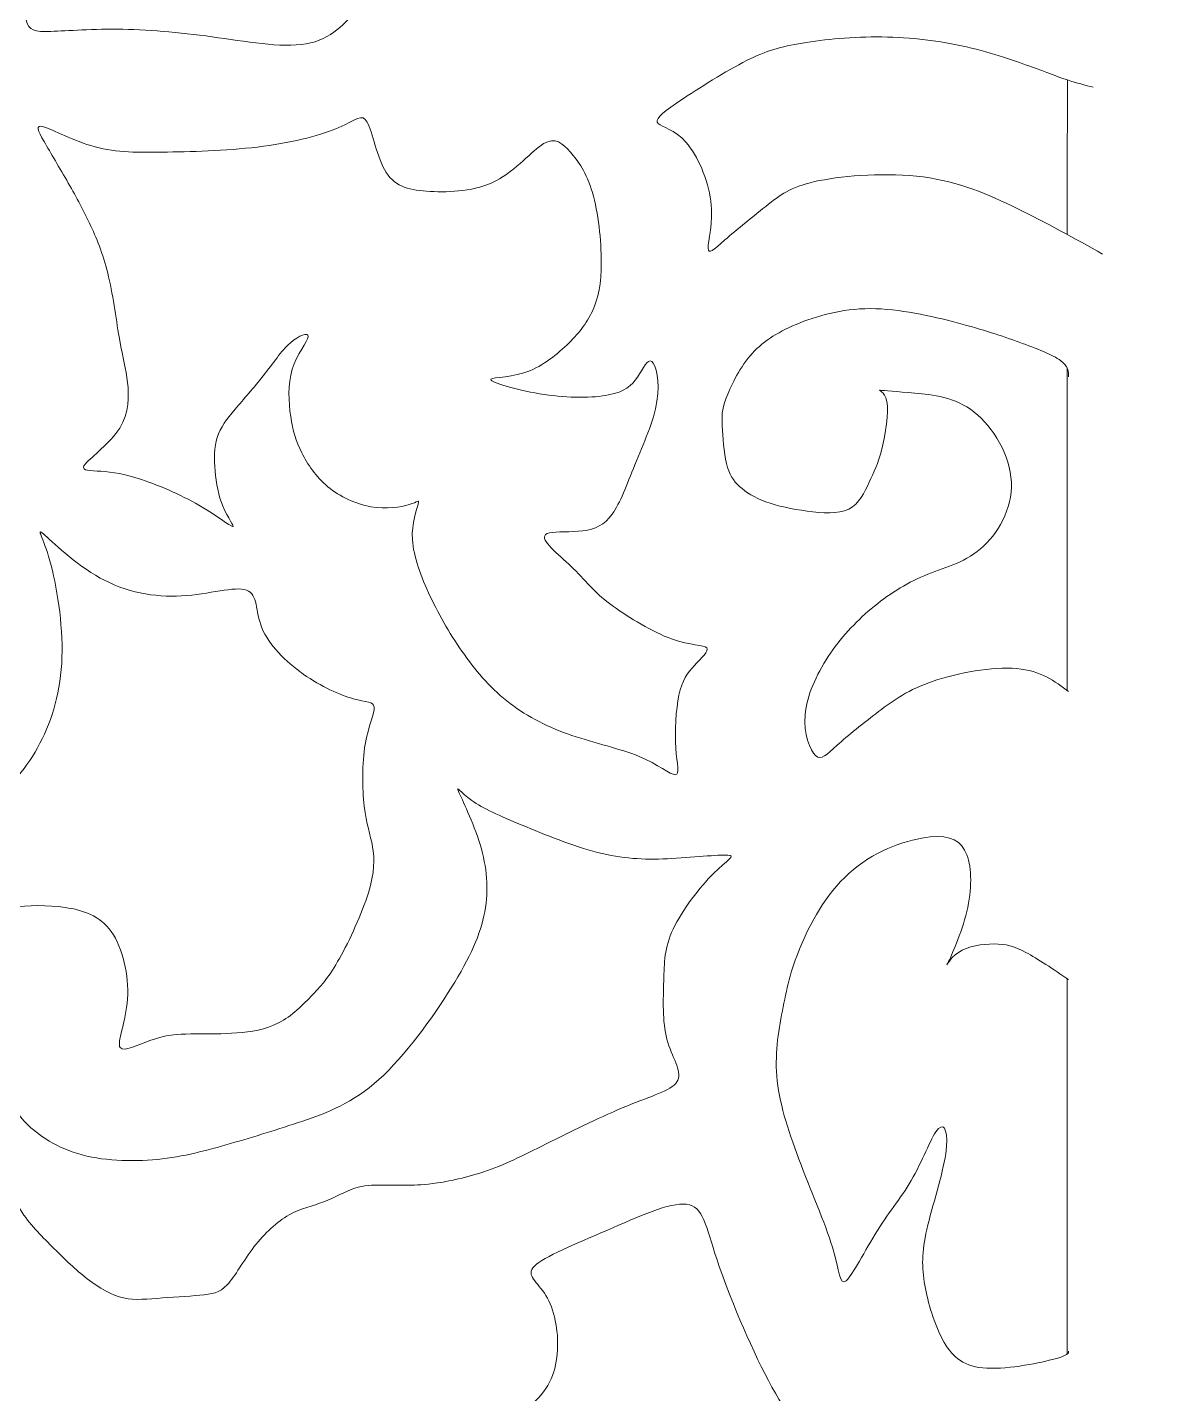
# Model space of a CAD drawing. Header units: millimetres. Extents: x -226 to 16, y -58 to 146.
# Drawn here: x -166.86 to -147.82, y 60.61 to 83.26 of the extents above; entities that cross this region are included whole.
import ezdxf

# ---------------------------------------------------------------- set-up
doc = ezdxf.new("R2010")
doc.units = ezdxf.units.MM
doc.header["$MEASUREMENT"] = 0
doc.layers.add('Capa 1', color=7, linetype='Continuous')

msp = doc.modelspace()

# ---------------------------------------------------------------- linework, layer by layer
at = {"layer": 'Capa 1', "color": 1, "lineweight": 20}
for points, knots in [([(-225.6692, 129.1394), (-225.6692, 129.1394), (-225.6692, 136.1807), (-225.6692, 136.1807), (-225.6692, 136.1807), (-225.6692, 136.1807), (-225.6692, 142.1497), (-225.6692, 142.1497), (-225.6692, 142.1497), (-225.6692, 142.1497), (-225.6692, 145.9659), (-225.6692, 145.9659), (-225.6692, 145.9659), (-225.6692, 145.9659), (-107.8198, 145.9659), (-107.8198, 145.9659), (-107.8198, 145.9659), (-107.8198, 145.9659), (-107.8198, 142.1497), (-107.8198, 142.1497), (-107.8198, 142.1497), (-107.8198, 142.1497), (-107.7221, 134.8823), (-107.7221, 134.8823), (-107.7221, 134.8823), (-107.7221, 134.8823), (16.1929, 134.8634), (16.1929, 134.8634), (16.1929, 134.8634), (16.1929, 134.8634), (16.1929, -47.4026), (16.1929, -47.4026), (16.1929, -47.4026), (16.1929, -47.4026), (-107.9229, -47.0851), (-107.9229, -47.0851), (-107.9229, -47.0851), (-107.9229, -47.0851), (-107.8198, -54.2656), (-107.8198, -54.2656), (-107.8198, -54.2656), (-107.8198, -54.2656), (-107.8198, -57.9157), (-107.8198, -57.9157), (-107.8198, -57.9157), (-107.8198, -57.9157), (-225.6692, -57.9157), (-225.6692, -57.9157), (-225.6692, -57.9157), (-225.6692, -57.9157), (-225.6692, -54.2656), (-225.6692, -54.2656), (-225.6692, -54.2656), (-225.6692, -54.2656), (-225.6937, -49.5902), (-225.6937, -49.5902), (-225.6937, -49.5902), (-225.6937, -49.5902), (-225.6937, -41.2306), (-225.6937, -41.2306)], [0, 0, 0, 0, 0.0625, 0.0625, 0.0625, 0.0625, 0.125, 0.125, 0.125, 0.125, 0.1875, 0.1875, 0.1875, 0.1875, 0.25, 0.25, 0.25, 0.25, 0.3125, 0.3125, 0.3125, 0.3125, 0.375, 0.375, 0.375, 0.375, 0.4375, 0.4375, 0.4375, 0.4375, 0.5, 0.5, 0.5, 0.5, 0.5625, 0.5625, 0.5625, 0.5625, 0.625, 0.625, 0.625, 0.625, 0.6875, 0.6875, 0.6875, 0.6875, 0.75, 0.75, 0.75, 0.75, 0.8125, 0.8125, 0.8125, 0.8125, 0.875, 0.875, 0.875, 0.875, 1, 1, 1, 1]), ([(-162.1615, 83.0042), (-161.7614, 83.0999), (-161.5353, 83.3956), (-161.3613, 83.5956), (-161.3613, 83.5956), (-161.1874, 83.7956), (-161.0657, 83.9), (-161.2136, 84.0913), (-161.2136, 84.0913), (-161.3613, 84.2826), (-161.7788, 84.5609), (-162.2136, 84.874), (-162.2136, 84.874), (-162.6484, 85.1871), (-163.1006, 85.5349), (-163.7268, 85.9871), (-163.7268, 85.9871), (-164.3529, 86.4394), (-165.153, 86.996), (-165.814, 87.4395), (-165.814, 87.4395), (-166.4749, 87.883), (-166.9967, 88.2135), (-167.7707, 88.5352), (-167.7707, 88.5352), (-168.5446, 88.857), (-169.5709, 89.1701), (-170.3362, 89.3353), (-170.3362, 89.3353), (-171.1014, 89.5005), (-171.6058, 89.518), (-171.9364, 89.5266), (-171.9364, 89.5266), (-172.2668, 89.5353), (-172.4233, 89.5353), (-172.2494, 89.4484), (-172.2494, 89.4484), (-172.0755, 89.3614), (-171.571, 89.1875), (-171.0927, 88.9266), (-171.0927, 88.9266), (-170.6144, 88.6657), (-170.1622, 88.3179), (-169.7883, 87.9526), (-169.7883, 87.9526), (-169.4143, 87.5874), (-169.1187, 87.2047), (-168.7621, 86.8046), (-168.7621, 86.8046), (-168.4055, 86.4046), (-167.9881, 85.9871), (-167.6576, 85.561), (-167.6576, 85.561), (-167.3272, 85.1349), (-167.0836, 84.7001), (-166.9793, 84.3087), (-166.9793, 84.3087), (-166.875, 83.9174), (-166.9097, 83.5696), (-166.875, 83.3869), (-166.875, 83.3869), (-166.8402, 83.2043), (-166.7357, 83.1869), (-166.4662, 83.1956), (-166.4662, 83.1956), (-166.1966, 83.2043), (-165.7618, 83.239), (-165.2748, 83.2303), (-165.2748, 83.2303), (-164.7878, 83.2217), (-164.2486, 83.1695), (-163.692, 83.0913), (-163.692, 83.0913), (-163.1354, 83.013), (-162.5614, 82.9086), (-162.1615, 83.0042)], [0, 0, 0, 0, 0.05, 0.05, 0.05, 0.05, 0.1, 0.1, 0.1, 0.1, 0.15, 0.15, 0.15, 0.15, 0.2, 0.2, 0.2, 0.2, 0.25, 0.25, 0.25, 0.25, 0.3, 0.3, 0.3, 0.3, 0.35, 0.35, 0.35, 0.35, 0.4, 0.4, 0.4, 0.4, 0.45, 0.45, 0.45, 0.45, 0.5, 0.5, 0.5, 0.5, 0.55, 0.55, 0.55, 0.55, 0.6, 0.6, 0.6, 0.6, 0.65, 0.65, 0.65, 0.65, 0.7, 0.7, 0.7, 0.7, 0.75, 0.75, 0.75, 0.75, 0.8, 0.8, 0.8, 0.8, 0.85, 0.85, 0.85, 0.85, 0.9, 0.9, 0.9, 0.9, 1, 1, 1, 1]), ([(-149.0339, 79.5039), (-149.5035, 79.7648), (-149.9732, 80.0257), (-150.4515, 80.2605), (-150.4515, 80.2605), (-150.9298, 80.4954), (-151.4168, 80.704), (-152.0081, 80.7823), (-152.0081, 80.7823), (-152.5995, 80.8606), (-153.2952, 80.8084), (-153.7301, 80.7214), (-153.7301, 80.7214), (-154.1648, 80.6344), (-154.3388, 80.5127), (-154.5736, 80.3301), (-154.5736, 80.3301), (-154.8084, 80.1475), (-155.1041, 79.9039), (-155.2954, 79.7387), (-155.2954, 79.7387), (-155.4867, 79.5735), (-155.5737, 79.4866), (-155.5737, 79.5996), (-155.5737, 79.5996), (-155.5737, 79.7127), (-155.4867, 80.0257), (-155.5302, 80.3822), (-155.5302, 80.3822), (-155.5737, 80.7388), (-155.7476, 81.1388), (-155.9389, 81.3562), (-155.9389, 81.3562), (-156.1303, 81.5737), (-156.339, 81.6085), (-156.3999, 81.6694), (-156.3999, 81.6694), (-156.4607, 81.7303), (-156.3738, 81.8172), (-156.0955, 82.0085), (-156.0955, 82.0085), (-155.8172, 82.1998), (-155.3476, 82.4955), (-154.9998, 82.6781), (-154.9998, 82.6781), (-154.6519, 82.8607), (-154.4258, 82.9304), (-154.0779, 82.9912), (-154.0779, 82.9912), (-153.7301, 83.0521), (-153.2604, 83.1043), (-152.7821, 83.1043), (-152.7821, 83.1043), (-152.3038, 83.1043), (-151.8168, 83.0521), (-151.3733, 82.9564), (-151.3733, 82.9564), (-150.9297, 82.8607), (-150.5297, 82.7216), (-150.2412, 82.6173), (-150.2412, 82.6173), (-149.9526, 82.5129), (-149.7754, 82.4433), (-149.6189, 82.3912), (-149.6189, 82.3912), (-149.4623, 82.339), (-149.3264, 82.3042), (-149.1904, 82.2694)], [0, 0, 0, 0, 0.0555556, 0.0555556, 0.0555556, 0.0555556, 0.1111111, 0.1111111, 0.1111111, 0.1111111, 0.1666667, 0.1666667, 0.1666667, 0.1666667, 0.2222222, 0.2222222, 0.2222222, 0.2222222, 0.2777778, 0.2777778, 0.2777778, 0.2777778, 0.3333333, 0.3333333, 0.3333333, 0.3333333, 0.3888889, 0.3888889, 0.3888889, 0.3888889, 0.4444444, 0.4444444, 0.4444444, 0.4444444, 0.5, 0.5, 0.5, 0.5, 0.5555556, 0.5555556, 0.5555556, 0.5555556, 0.6111111, 0.6111111, 0.6111111, 0.6111111, 0.6666667, 0.6666667, 0.6666667, 0.6666667, 0.7222222, 0.7222222, 0.7222222, 0.7222222, 0.7777778, 0.7777778, 0.7777778, 0.7777778, 0.8333333, 0.8333333, 0.8333333, 0.8333333, 0.8888889, 0.8888889, 0.8888889, 0.8888889, 1, 1, 1, 1]), ([(-155.5956, 72.9771), (-155.5521, 72.925), (-155.6912, 72.8033), (-155.8043, 72.6815), (-155.8043, 72.6815), (-155.9173, 72.5597), (-156.0043, 72.438), (-156.0565, 72.1944), (-156.0565, 72.1944), (-156.1086, 71.951), (-156.1261, 71.5857), (-156.1087, 71.3161), (-156.1087, 71.3161), (-156.0913, 71.0465), (-156.039, 70.8726), (-156.1174, 70.8726), (-156.1174, 70.8726), (-156.1956, 70.8726), (-156.4043, 71.0465), (-156.7174, 71.1769), (-156.7174, 71.1769), (-157.0305, 71.3074), (-157.4479, 71.3944), (-157.8306, 71.5248), (-157.8306, 71.5248), (-158.2132, 71.6553), (-158.561, 71.8292), (-158.8567, 72.0553), (-158.8567, 72.0553), (-159.1524, 72.2814), (-159.3959, 72.5598), (-159.6133, 72.8641), (-159.6133, 72.8641), (-159.8307, 73.1685), (-160.0221, 73.499), (-160.1787, 73.8294), (-160.1787, 73.8294), (-160.3352, 74.1599), (-160.4569, 74.4904), (-160.4743, 74.7687), (-160.4743, 74.7687), (-160.4917, 75.0469), (-160.4047, 75.2731), (-160.3786, 75.36), (-160.3786, 75.36), (-160.3526, 75.447), (-160.3873, 75.3948), (-160.5264, 75.3513), (-160.5264, 75.3513), (-160.6656, 75.3079), (-160.9091, 75.2731), (-161.1613, 75.3165), (-161.1613, 75.3165), (-161.4135, 75.36), (-161.6744, 75.4817), (-161.8745, 75.647), (-161.8745, 75.647), (-162.0745, 75.8123), (-162.2136, 76.0209), (-162.3093, 76.2122), (-162.3093, 76.2122), (-162.4049, 76.4036), (-162.4571, 76.5775), (-162.4919, 76.8123), (-162.4919, 76.8123), (-162.5266, 77.0472), (-162.5441, 77.3428), (-162.4658, 77.595), (-162.4658, 77.595), (-162.3875, 77.8472), (-162.2136, 78.056), (-162.2049, 78.1342), (-162.2049, 78.1342), (-162.1962, 78.2125), (-162.3528, 78.1603), (-162.5006, 78.0298), (-162.5006, 78.0298), (-162.6484, 77.8994), (-162.7876, 77.6907), (-162.9441, 77.4907), (-162.9441, 77.4907), (-163.1006, 77.2906), (-163.2746, 77.0993), (-163.4137, 76.9341), (-163.4137, 76.9341), (-163.5529, 76.7689), (-163.6573, 76.6297), (-163.7095, 76.4645), (-163.7095, 76.4645), (-163.7616, 76.2993), (-163.7616, 76.1079), (-163.7443, 75.9079), (-163.7443, 75.9079), (-163.7268, 75.7078), (-163.692, 75.4992), (-163.6138, 75.3165), (-163.6138, 75.3165), (-163.5354, 75.1339), (-163.4137, 74.9773), (-163.4573, 74.9861), (-163.4573, 74.9861), (-163.5007, 74.9948), (-163.7094, 75.1687), (-164.0138, 75.3427), (-164.0138, 75.3427), (-164.3182, 75.5166), (-164.7182, 75.6905), (-165.0226, 75.7861), (-165.0226, 75.7861), (-165.327, 75.8818), (-165.5356, 75.8992), (-165.7009, 75.9079), (-165.7009, 75.9079), (-165.8662, 75.9166), (-165.9879, 75.9166), (-165.8923, 76.0297), (-165.8923, 76.0297), (-165.7966, 76.1427), (-165.4835, 76.3688), (-165.327, 76.621), (-165.327, 76.621), (-165.1704, 76.8732), (-165.1704, 77.1515), (-165.1965, 77.3776), (-165.1965, 77.3776), (-165.2226, 77.6037), (-165.2748, 77.7777), (-165.327, 78.0733), (-165.327, 78.0733), (-165.3791, 78.369), (-165.4313, 78.7865), (-165.5096, 79.1256), (-165.5096, 79.1256), (-165.5878, 79.4648), (-165.6922, 79.7256), (-165.8053, 79.9691), (-165.8053, 79.9691), (-165.9183, 80.2127), (-166.04, 80.4388), (-166.1792, 80.6823), (-166.1792, 80.6823), (-166.3183, 80.9258), (-166.4749, 81.1867), (-166.5792, 81.3692), (-166.5792, 81.3692), (-166.6836, 81.5519), (-166.7358, 81.6563), (-166.588, 81.6128), (-166.588, 81.6128), (-166.4401, 81.5694), (-166.0923, 81.378), (-165.7358, 81.2823), (-165.7358, 81.2823), (-165.3791, 81.1867), (-165.0139, 81.1867), (-164.5356, 81.1953), (-164.5356, 81.1953), (-164.0573, 81.204), (-163.4659, 81.2215), (-162.9441, 81.291), (-162.9441, 81.291), (-162.4223, 81.3606), (-161.9701, 81.4823), (-161.6918, 81.6041), (-161.6918, 81.6041), (-161.4135, 81.7259), (-161.3092, 81.8476), (-161.2222, 81.6911), (-161.2222, 81.6911), (-161.1352, 81.5345), (-161.0657, 81.0997), (-160.9092, 80.8562), (-160.9092, 80.8562), (-160.7526, 80.6127), (-160.5091, 80.5606), (-160.1786, 80.5431), (-160.1786, 80.5431), (-159.8482, 80.5258), (-159.4307, 80.5432), (-159.0916, 80.7171), (-159.0916, 80.7171), (-158.7524, 80.891), (-158.4915, 81.2215), (-158.3002, 81.3345), (-158.3002, 81.3345), (-158.1088, 81.4476), (-157.9871, 81.3432), (-157.8567, 81.1953), (-157.8567, 81.1953), (-157.7262, 81.0475), (-157.587, 80.8562), (-157.4914, 80.5258), (-157.4914, 80.5258), (-157.3957, 80.1953), (-157.3436, 79.7256), (-157.3436, 79.3691), (-157.3436, 79.3691), (-157.3436, 79.0126), (-157.3957, 78.769), (-157.4914, 78.5603), (-157.4914, 78.5603), (-157.587, 78.3516), (-157.7262, 78.1777), (-157.9175, 77.9951), (-157.9175, 77.9951), (-158.1088, 77.8125), (-158.3523, 77.6211), (-158.6306, 77.5341), (-158.6306, 77.5341), (-158.9089, 77.4471), (-159.222, 77.4646), (-159.1698, 77.4123), (-159.1698, 77.4123), (-159.1177, 77.3602), (-158.7002, 77.2385), (-158.2915, 77.1776), (-158.2915, 77.1776), (-157.8828, 77.1167), (-157.4827, 77.1167), (-157.2218, 77.1689), (-157.2218, 77.1689), (-156.9609, 77.221), (-156.8392, 77.3254), (-156.7435, 77.4646), (-156.7435, 77.4646), (-156.6478, 77.6037), (-156.5782, 77.7777), (-156.5087, 77.7255), (-156.5087, 77.7255), (-156.4391, 77.6733), (-156.3696, 77.395), (-156.4217, 77.0645), (-156.4217, 77.0645), (-156.4739, 76.7341), (-156.6478, 76.3514), (-156.787, 76.0122), (-156.787, 76.0122), (-156.9261, 75.6731), (-157.0305, 75.3774), (-157.161, 75.1947), (-157.161, 75.1947), (-157.2914, 75.0121), (-157.4479, 74.9426), (-157.6479, 74.9164), (-157.6479, 74.9164), (-157.8479, 74.8904), (-158.0915, 74.9078), (-158.2046, 74.8817), (-158.2046, 74.8817), (-158.3176, 74.8556), (-158.3002, 74.786), (-158.2306, 74.6991), (-158.2306, 74.6991), (-158.161, 74.6122), (-158.0393, 74.5077), (-157.9263, 74.4034), (-157.9263, 74.4034), (-157.8132, 74.2991), (-157.7088, 74.1947), (-157.6045, 74.0816), (-157.6045, 74.0816), (-157.5001, 73.9685), (-157.3957, 73.8468), (-157.1435, 73.6642), (-157.1435, 73.6642), (-156.8913, 73.4816), (-156.4913, 73.238), (-156.1783, 73.125), (-156.1783, 73.125), (-155.8652, 73.0119), (-155.6391, 73.0294), (-155.5956, 72.9771)], [0, 0, 0, 0, 0.0144928, 0.0144928, 0.0144928, 0.0144928, 0.0289855, 0.0289855, 0.0289855, 0.0289855, 0.0434783, 0.0434783, 0.0434783, 0.0434783, 0.057971, 0.057971, 0.057971, 0.057971, 0.0724638, 0.0724638, 0.0724638, 0.0724638, 0.0869565, 0.0869565, 0.0869565, 0.0869565, 0.1014493, 0.1014493, 0.1014493, 0.1014493, 0.115942, 0.115942, 0.115942, 0.115942, 0.1304348, 0.1304348, 0.1304348, 0.1304348, 0.1449275, 0.1449275, 0.1449275, 0.1449275, 0.1594203, 0.1594203, 0.1594203, 0.1594203, 0.173913, 0.173913, 0.173913, 0.173913, 0.1884058, 0.1884058, 0.1884058, 0.1884058, 0.2028986, 0.2028986, 0.2028986, 0.2028986, 0.2173913, 0.2173913, 0.2173913, 0.2173913, 0.2318841, 0.2318841, 0.2318841, 0.2318841, 0.2463768, 0.2463768, 0.2463768, 0.2463768, 0.2608696, 0.2608696, 0.2608696, 0.2608696, 0.2753623, 0.2753623, 0.2753623, 0.2753623, 0.2898551, 0.2898551, 0.2898551, 0.2898551, 0.3043478, 0.3043478, 0.3043478, 0.3043478, 0.3188406, 0.3188406, 0.3188406, 0.3188406, 0.3333333, 0.3333333, 0.3333333, 0.3333333, 0.3478261, 0.3478261, 0.3478261, 0.3478261, 0.3623188, 0.3623188, 0.3623188, 0.3623188, 0.3768116, 0.3768116, 0.3768116, 0.3768116, 0.3913043, 0.3913043, 0.3913043, 0.3913043, 0.4057971, 0.4057971, 0.4057971, 0.4057971, 0.4202899, 0.4202899, 0.4202899, 0.4202899, 0.4347826, 0.4347826, 0.4347826, 0.4347826, 0.4492754, 0.4492754, 0.4492754, 0.4492754, 0.4637681, 0.4637681, 0.4637681, 0.4637681, 0.4782609, 0.4782609, 0.4782609, 0.4782609, 0.4927536, 0.4927536, 0.4927536, 0.4927536, 0.5072464, 0.5072464, 0.5072464, 0.5072464, 0.5217391, 0.5217391, 0.5217391, 0.5217391, 0.5362319, 0.5362319, 0.5362319, 0.5362319, 0.5507246, 0.5507246, 0.5507246, 0.5507246, 0.5652174, 0.5652174, 0.5652174, 0.5652174, 0.5797101, 0.5797101, 0.5797101, 0.5797101, 0.5942029, 0.5942029, 0.5942029, 0.5942029, 0.6086957, 0.6086957, 0.6086957, 0.6086957, 0.6231884, 0.6231884, 0.6231884, 0.6231884, 0.6376812, 0.6376812, 0.6376812, 0.6376812, 0.6521739, 0.6521739, 0.6521739, 0.6521739, 0.6666667, 0.6666667, 0.6666667, 0.6666667, 0.6811594, 0.6811594, 0.6811594, 0.6811594, 0.6956522, 0.6956522, 0.6956522, 0.6956522, 0.7101449, 0.7101449, 0.7101449, 0.7101449, 0.7246377, 0.7246377, 0.7246377, 0.7246377, 0.7391304, 0.7391304, 0.7391304, 0.7391304, 0.7536232, 0.7536232, 0.7536232, 0.7536232, 0.7681159, 0.7681159, 0.7681159, 0.7681159, 0.7826087, 0.7826087, 0.7826087, 0.7826087, 0.7971014, 0.7971014, 0.7971014, 0.7971014, 0.8115942, 0.8115942, 0.8115942, 0.8115942, 0.826087, 0.826087, 0.826087, 0.826087, 0.8405797, 0.8405797, 0.8405797, 0.8405797, 0.8550725, 0.8550725, 0.8550725, 0.8550725, 0.8695652, 0.8695652, 0.8695652, 0.8695652, 0.884058, 0.884058, 0.884058, 0.884058, 0.8985507, 0.8985507, 0.8985507, 0.8985507, 0.9130435, 0.9130435, 0.9130435, 0.9130435, 0.9275362, 0.9275362, 0.9275362, 0.9275362, 0.942029, 0.942029, 0.942029, 0.942029, 0.9565217, 0.9565217, 0.9565217, 0.9565217, 0.9710145, 0.9710145, 0.9710145, 0.9710145, 1, 1, 1, 1]), ([(-149.5983, 72.251), (-149.8276, 72.425), (-150.0569, 72.5989), (-150.4586, 72.6337), (-150.4586, 72.6337), (-150.8602, 72.6685), (-151.4341, 72.5641), (-151.8429, 72.425), (-151.8429, 72.425), (-152.2516, 72.2858), (-152.4952, 72.1119), (-152.7474, 71.9206), (-152.7474, 71.9206), (-152.9995, 71.7293), (-153.2604, 71.5205), (-153.4343, 71.364), (-153.4343, 71.364), (-153.6083, 71.2075), (-153.6953, 71.1031), (-153.7909, 71.1901), (-153.7909, 71.1901), (-153.8866, 71.277), (-153.991, 71.5553), (-153.9649, 71.8684), (-153.9649, 71.8684), (-153.9387, 72.1815), (-153.7822, 72.5293), (-153.5822, 72.8337), (-153.5822, 72.8337), (-153.3822, 73.1381), (-153.1386, 73.3989), (-152.8691, 73.6251), (-152.8691, 73.6251), (-152.5995, 73.8512), (-152.3038, 74.0426), (-151.9908, 74.173), (-151.9908, 74.173), (-151.6777, 74.3034), (-151.3471, 74.373), (-151.0602, 74.6165), (-151.0602, 74.6165), (-150.7732, 74.86), (-150.5297, 75.2774), (-150.5471, 75.7209), (-150.5471, 75.7209), (-150.5645, 76.1644), (-150.8428, 76.6341), (-151.1646, 76.8863), (-151.1646, 76.8863), (-151.4864, 77.1385), (-151.8516, 77.1733), (-152.1473, 77.1993), (-152.1473, 77.1993), (-152.443, 77.2254), (-152.669, 77.2429), (-152.7198, 77.2466), (-152.7198, 77.2466), (-152.7705, 77.2505), (-152.6458, 77.2407), (-152.611, 77.058), (-152.611, 77.058), (-152.5762, 76.8754), (-152.6313, 76.52), (-152.6937, 76.2727), (-152.6937, 76.2727), (-152.756, 76.0253), (-152.8256, 75.8862), (-152.9039, 75.721), (-152.9039, 75.721), (-152.9821, 75.5557), (-153.0691, 75.3644), (-153.243, 75.2774), (-153.243, 75.2774), (-153.417, 75.1904), (-153.6778, 75.2079), (-153.93, 75.2426), (-153.93, 75.2426), (-154.1822, 75.2774), (-154.4258, 75.3296), (-154.6171, 75.3992), (-154.6171, 75.3992), (-154.8084, 75.4688), (-154.9475, 75.5557), (-155.0519, 75.6513), (-155.0519, 75.6513), (-155.1563, 75.747), (-155.2258, 75.8514), (-155.2693, 76.034), (-155.2693, 76.034), (-155.3128, 76.2166), (-155.3302, 76.4775), (-155.3389, 76.6514), (-155.3389, 76.6514), (-155.3476, 76.8254), (-155.3476, 76.9123), (-155.278, 77.1037), (-155.278, 77.1037), (-155.2084, 77.295), (-155.0693, 77.5907), (-154.878, 77.8168), (-154.878, 77.8168), (-154.6867, 78.0429), (-154.4431, 78.1994), (-154.1127, 78.3386), (-154.1127, 78.3386), (-153.7822, 78.4778), (-153.3648, 78.5995), (-152.8865, 78.5995), (-152.8865, 78.5995), (-152.4082, 78.5995), (-151.869, 78.4778), (-151.4428, 78.3647), (-151.4428, 78.3647), (-151.0167, 78.2517), (-150.7037, 78.1472), (-150.4151, 78.0429), (-150.4151, 78.0429), (-150.1265, 77.9386), (-149.8624, 77.8342), (-149.7304, 77.7385), (-149.7304, 77.7385), (-149.5983, 77.6429), (-149.5983, 77.5559), (-149.5983, 77.4689)], [0, 0, 0, 0, 0.03125, 0.03125, 0.03125, 0.03125, 0.0625, 0.0625, 0.0625, 0.0625, 0.09375, 0.09375, 0.09375, 0.09375, 0.125, 0.125, 0.125, 0.125, 0.15625, 0.15625, 0.15625, 0.15625, 0.1875, 0.1875, 0.1875, 0.1875, 0.21875, 0.21875, 0.21875, 0.21875, 0.25, 0.25, 0.25, 0.25, 0.28125, 0.28125, 0.28125, 0.28125, 0.3125, 0.3125, 0.3125, 0.3125, 0.34375, 0.34375, 0.34375, 0.34375, 0.375, 0.375, 0.375, 0.375, 0.40625, 0.40625, 0.40625, 0.40625, 0.4375, 0.4375, 0.4375, 0.4375, 0.46875, 0.46875, 0.46875, 0.46875, 0.5, 0.5, 0.5, 0.5, 0.53125, 0.53125, 0.53125, 0.53125, 0.5625, 0.5625, 0.5625, 0.5625, 0.59375, 0.59375, 0.59375, 0.59375, 0.625, 0.625, 0.625, 0.625, 0.65625, 0.65625, 0.65625, 0.65625, 0.6875, 0.6875, 0.6875, 0.6875, 0.71875, 0.71875, 0.71875, 0.71875, 0.75, 0.75, 0.75, 0.75, 0.78125, 0.78125, 0.78125, 0.78125, 0.8125, 0.8125, 0.8125, 0.8125, 0.84375, 0.84375, 0.84375, 0.84375, 0.875, 0.875, 0.875, 0.875, 0.90625, 0.90625, 0.90625, 0.90625, 0.9375, 0.9375, 0.9375, 0.9375, 1, 1, 1, 1]), ([(-165.3183, 66.3505), (-165.3791, 66.4374), (-165.2226, 66.7679), (-165.1965, 67.1592), (-165.1965, 67.1592), (-165.1704, 67.5506), (-165.2748, 68.0028), (-165.4661, 68.2723), (-165.4661, 68.2723), (-165.6574, 68.542), (-165.9357, 68.629), (-166.2314, 68.6724), (-166.2314, 68.6724), (-166.5271, 68.7159), (-166.8402, 68.7159), (-167.1184, 68.6724), (-167.1184, 68.6724), (-167.3967, 68.629), (-167.6403, 68.542), (-167.7446, 68.6637), (-167.7446, 68.6637), (-167.8489, 68.7855), (-167.8141, 69.116), (-167.8838, 69.4029), (-167.8838, 69.4029), (-167.9533, 69.6899), (-168.1272, 69.9335), (-168.2577, 70.0726), (-168.2577, 70.0726), (-168.3881, 70.2118), (-168.4751, 70.2465), (-168.3273, 70.2726), (-168.3273, 70.2726), (-168.1794, 70.2986), (-167.7968, 70.3161), (-167.4663, 70.49), (-167.4663, 70.49), (-167.1358, 70.6639), (-166.8575, 70.9944), (-166.6488, 71.3944), (-166.6488, 71.3944), (-166.4401, 71.7945), (-166.301, 72.2641), (-166.2836, 72.8206), (-166.2836, 72.8206), (-166.2662, 73.3772), (-166.3706, 74.0208), (-166.4836, 74.4208), (-166.4836, 74.4208), (-166.5967, 74.8208), (-166.7184, 74.9774), (-166.588, 74.8644), (-166.588, 74.8644), (-166.4575, 74.7513), (-166.0748, 74.3686), (-165.6488, 74.1338), (-165.6488, 74.1338), (-165.2226, 73.899), (-164.753, 73.812), (-164.3007, 73.8381), (-164.3007, 73.8381), (-163.8485, 73.8642), (-163.4137, 74.0034), (-163.2224, 73.9337), (-163.2224, 73.9337), (-163.031, 73.8642), (-163.0833, 73.5859), (-162.9702, 73.3076), (-162.9702, 73.3076), (-162.8572, 73.0294), (-162.5789, 72.7511), (-162.2832, 72.5423), (-162.2832, 72.5423), (-161.9875, 72.3337), (-161.6744, 72.1945), (-161.457, 72.1336), (-161.457, 72.1336), (-161.2396, 72.0727), (-161.1179, 72.0902), (-161.1091, 71.9945), (-161.1091, 71.9945), (-161.1004, 71.8988), (-161.2048, 71.6901), (-161.257, 71.377), (-161.257, 71.377), (-161.3092, 71.064), (-161.3092, 70.6465), (-161.2744, 70.3508), (-161.2744, 70.3508), (-161.2396, 70.0552), (-161.17, 69.8812), (-161.1352, 69.6812), (-161.1352, 69.6812), (-161.1004, 69.4812), (-161.1004, 69.2551), (-161.2048, 68.9159), (-161.2048, 68.9159), (-161.3092, 68.5767), (-161.5178, 68.1246), (-161.6832, 67.8288), (-161.6832, 67.8288), (-161.8484, 67.5332), (-161.9701, 67.3941), (-162.1267, 67.2288), (-162.1267, 67.2288), (-162.2832, 67.0636), (-162.4745, 66.8722), (-162.6919, 66.7592), (-162.6919, 66.7592), (-162.9093, 66.6461), (-163.1529, 66.6114), (-163.3877, 66.5939), (-163.3877, 66.5939), (-163.6225, 66.5766), (-163.8485, 66.5766), (-164.066, 66.5766), (-164.066, 66.5766), (-164.2834, 66.5766), (-164.4921, 66.5766), (-164.7356, 66.4983), (-164.7356, 66.4983), (-164.9791, 66.4201), (-165.2574, 66.2635), (-165.3183, 66.3505)], [0, 0, 0, 0, 0.03125, 0.03125, 0.03125, 0.03125, 0.0625, 0.0625, 0.0625, 0.0625, 0.09375, 0.09375, 0.09375, 0.09375, 0.125, 0.125, 0.125, 0.125, 0.15625, 0.15625, 0.15625, 0.15625, 0.1875, 0.1875, 0.1875, 0.1875, 0.21875, 0.21875, 0.21875, 0.21875, 0.25, 0.25, 0.25, 0.25, 0.28125, 0.28125, 0.28125, 0.28125, 0.3125, 0.3125, 0.3125, 0.3125, 0.34375, 0.34375, 0.34375, 0.34375, 0.375, 0.375, 0.375, 0.375, 0.40625, 0.40625, 0.40625, 0.40625, 0.4375, 0.4375, 0.4375, 0.4375, 0.46875, 0.46875, 0.46875, 0.46875, 0.5, 0.5, 0.5, 0.5, 0.53125, 0.53125, 0.53125, 0.53125, 0.5625, 0.5625, 0.5625, 0.5625, 0.59375, 0.59375, 0.59375, 0.59375, 0.625, 0.625, 0.625, 0.625, 0.65625, 0.65625, 0.65625, 0.65625, 0.6875, 0.6875, 0.6875, 0.6875, 0.71875, 0.71875, 0.71875, 0.71875, 0.75, 0.75, 0.75, 0.75, 0.78125, 0.78125, 0.78125, 0.78125, 0.8125, 0.8125, 0.8125, 0.8125, 0.84375, 0.84375, 0.84375, 0.84375, 0.875, 0.875, 0.875, 0.875, 0.90625, 0.90625, 0.90625, 0.90625, 0.9375, 0.9375, 0.9375, 0.9375, 1, 1, 1, 1]), ([(-159.1698, 64.3329), (-158.8394, 64.4547), (-158.5088, 64.6285), (-158.1089, 64.8286), (-158.1089, 64.8286), (-157.7088, 65.0286), (-157.2391, 65.2547), (-156.8478, 65.4113), (-156.8478, 65.4113), (-156.4565, 65.5678), (-156.1435, 65.6548), (-156.0739, 65.8113), (-156.0739, 65.8113), (-156.0043, 65.9678), (-156.1782, 66.1939), (-156.2565, 66.4896), (-156.2565, 66.4896), (-156.3348, 66.7852), (-156.3173, 67.1505), (-156.3087, 67.4549), (-156.3087, 67.4549), (-156.3, 67.7592), (-156.3, 68.0028), (-156.1522, 68.3158), (-156.1522, 68.3158), (-156.0043, 68.6289), (-155.7086, 69.0116), (-155.4825, 69.2377), (-155.4825, 69.2377), (-155.2564, 69.4638), (-155.0999, 69.5333), (-155.2477, 69.5421), (-155.2477, 69.5421), (-155.3955, 69.5508), (-155.8477, 69.4986), (-156.2478, 69.4812), (-156.2478, 69.4812), (-156.6478, 69.4638), (-156.9957, 69.4812), (-157.4044, 69.5856), (-157.4044, 69.5856), (-157.8131, 69.6899), (-158.2828, 69.8812), (-158.6568, 70.0377), (-158.6568, 70.0377), (-159.0307, 70.1943), (-159.309, 70.316), (-159.4916, 70.4464), (-159.4916, 70.4464), (-159.6742, 70.5769), (-159.7612, 70.7161), (-159.709, 70.5943), (-159.709, 70.5943), (-159.6569, 70.4726), (-159.4655, 70.0899), (-159.3524, 69.7159), (-159.3524, 69.7159), (-159.2394, 69.342), (-159.2046, 68.9768), (-159.2742, 68.6028), (-159.2742, 68.6028), (-159.3438, 68.2289), (-159.5176, 67.8462), (-159.8307, 67.3418), (-159.8307, 67.3418), (-160.1438, 66.8374), (-160.596, 66.2113), (-161.0309, 65.82), (-161.0309, 65.82), (-161.4657, 65.4286), (-161.8832, 65.2721), (-162.292, 65.1329), (-162.292, 65.1329), (-162.7007, 64.9938), (-163.1006, 64.8721), (-163.492, 64.759), (-163.492, 64.759), (-163.8833, 64.646), (-164.266, 64.5416), (-164.7009, 64.4981), (-164.7009, 64.4981), (-165.1357, 64.4546), (-165.6226, 64.472), (-166.0227, 64.5938), (-166.0227, 64.5938), (-166.4227, 64.7155), (-166.7357, 64.9416), (-166.9097, 65.1329), (-166.9097, 65.1329), (-167.0836, 65.3242), (-167.1184, 65.4808), (-167.162, 65.533), (-167.162, 65.533), (-167.2054, 65.5851), (-167.2576, 65.533), (-167.2837, 65.3504), (-167.2837, 65.3504), (-167.3097, 65.1677), (-167.3097, 64.8546), (-167.2663, 64.5503), (-167.2663, 64.5503), (-167.2228, 64.2459), (-167.1358, 63.9502), (-166.9967, 63.7067), (-166.9967, 63.7067), (-166.8575, 63.4632), (-166.6662, 63.2718), (-166.4836, 63.0893), (-166.4836, 63.0893), (-166.301, 62.9066), (-166.127, 62.7327), (-165.9357, 62.5762), (-165.9357, 62.5762), (-165.7444, 62.4196), (-165.5356, 62.2805), (-165.3357, 62.2196), (-165.3357, 62.2196), (-165.1357, 62.1587), (-164.9443, 62.1762), (-164.7095, 62.1935), (-164.7095, 62.1935), (-164.4747, 62.2109), (-164.1964, 62.2283), (-163.9964, 62.2457), (-163.9964, 62.2457), (-163.7963, 62.2631), (-163.6746, 62.2805), (-163.5442, 62.4196), (-163.5442, 62.4196), (-163.4137, 62.5588), (-163.2746, 62.8196), (-163.1006, 63.0457), (-163.1006, 63.0457), (-162.9267, 63.2718), (-162.718, 63.4632), (-162.518, 63.5763), (-162.518, 63.5763), (-162.318, 63.6893), (-162.1267, 63.7241), (-161.9441, 63.7937), (-161.9441, 63.7937), (-161.7614, 63.8632), (-161.5875, 63.9676), (-161.431, 64.0198), (-161.431, 64.0198), (-161.2744, 64.072), (-161.1352, 64.072), (-160.9874, 64.072), (-160.9874, 64.072), (-160.8396, 64.072), (-160.683, 64.072), (-160.5439, 64.072), (-160.5439, 64.072), (-160.4047, 64.072), (-160.283, 64.072), (-160.0569, 64.1068), (-160.0569, 64.1068), (-159.8308, 64.1416), (-159.5003, 64.2111), (-159.1698, 64.3329)], [0, 0, 0, 0, 0.0243902, 0.0243902, 0.0243902, 0.0243902, 0.0487805, 0.0487805, 0.0487805, 0.0487805, 0.0731707, 0.0731707, 0.0731707, 0.0731707, 0.097561, 0.097561, 0.097561, 0.097561, 0.1219512, 0.1219512, 0.1219512, 0.1219512, 0.1463415, 0.1463415, 0.1463415, 0.1463415, 0.1707317, 0.1707317, 0.1707317, 0.1707317, 0.195122, 0.195122, 0.195122, 0.195122, 0.2195122, 0.2195122, 0.2195122, 0.2195122, 0.2439024, 0.2439024, 0.2439024, 0.2439024, 0.2682927, 0.2682927, 0.2682927, 0.2682927, 0.2926829, 0.2926829, 0.2926829, 0.2926829, 0.3170732, 0.3170732, 0.3170732, 0.3170732, 0.3414634, 0.3414634, 0.3414634, 0.3414634, 0.3658537, 0.3658537, 0.3658537, 0.3658537, 0.3902439, 0.3902439, 0.3902439, 0.3902439, 0.4146341, 0.4146341, 0.4146341, 0.4146341, 0.4390244, 0.4390244, 0.4390244, 0.4390244, 0.4634146, 0.4634146, 0.4634146, 0.4634146, 0.4878049, 0.4878049, 0.4878049, 0.4878049, 0.5121951, 0.5121951, 0.5121951, 0.5121951, 0.5365854, 0.5365854, 0.5365854, 0.5365854, 0.5609756, 0.5609756, 0.5609756, 0.5609756, 0.5853659, 0.5853659, 0.5853659, 0.5853659, 0.6097561, 0.6097561, 0.6097561, 0.6097561, 0.6341463, 0.6341463, 0.6341463, 0.6341463, 0.6585366, 0.6585366, 0.6585366, 0.6585366, 0.6829268, 0.6829268, 0.6829268, 0.6829268, 0.7073171, 0.7073171, 0.7073171, 0.7073171, 0.7317073, 0.7317073, 0.7317073, 0.7317073, 0.7560976, 0.7560976, 0.7560976, 0.7560976, 0.7804878, 0.7804878, 0.7804878, 0.7804878, 0.804878, 0.804878, 0.804878, 0.804878, 0.8292683, 0.8292683, 0.8292683, 0.8292683, 0.8536585, 0.8536585, 0.8536585, 0.8536585, 0.8780488, 0.8780488, 0.8780488, 0.8780488, 0.902439, 0.902439, 0.902439, 0.902439, 0.9268293, 0.9268293, 0.9268293, 0.9268293, 0.9512195, 0.9512195, 0.9512195, 0.9512195, 1, 1, 1, 1]), ([(-149.5983, 61.3195), (-149.5983, 61.2847), (-149.5983, 61.2499), (-149.8652, 61.1804), (-149.8652, 61.1804), (-150.132, 61.1108), (-150.6657, 61.0064), (-151.0194, 61.0412), (-151.0194, 61.0412), (-151.3732, 61.076), (-151.5472, 61.2499), (-151.6863, 61.5109), (-151.6863, 61.5109), (-151.8255, 61.7717), (-151.9299, 62.1196), (-151.982, 62.4152), (-151.982, 62.4152), (-152.0342, 62.7109), (-152.0342, 62.9544), (-151.9472, 63.3371), (-151.9472, 63.3371), (-151.8603, 63.7198), (-151.6863, 64.2415), (-151.6341, 64.5894), (-151.6341, 64.5894), (-151.582, 64.9373), (-151.6515, 65.1112), (-151.7559, 65.0068), (-151.7559, 65.0068), (-151.8603, 64.9025), (-151.9994, 64.5198), (-152.1733, 64.2068), (-152.1733, 64.2068), (-152.3473, 63.8937), (-152.556, 63.6501), (-152.7647, 63.3197), (-152.7647, 63.3197), (-152.9734, 62.9892), (-153.1821, 62.5718), (-153.2865, 62.4848), (-153.2865, 62.4848), (-153.3908, 62.3979), (-153.3908, 62.6414), (-153.5126, 63.0415), (-153.5126, 63.0415), (-153.6343, 63.4415), (-153.8778, 63.998), (-154.0691, 64.5024), (-154.0691, 64.5024), (-154.2605, 65.0068), (-154.3997, 65.459), (-154.4345, 65.8765), (-154.4345, 65.8765), (-154.4692, 66.2939), (-154.3997, 66.6766), (-154.3301, 67.0244), (-154.3301, 67.0244), (-154.2605, 67.3723), (-154.1909, 67.6853), (-154.017, 68.0854), (-154.017, 68.0854), (-153.843, 68.4854), (-153.5648, 68.9724), (-153.1648, 69.3028), (-153.1648, 69.3028), (-152.7647, 69.6333), (-152.2429, 69.8073), (-151.8951, 69.8421), (-151.8951, 69.8421), (-151.5472, 69.8769), (-151.3732, 69.7725), (-151.2863, 69.5464), (-151.2863, 69.5464), (-151.1993, 69.3203), (-151.1993, 68.9724), (-151.2863, 68.6072), (-151.2863, 68.6072), (-151.3732, 68.2419), (-151.5472, 67.8592), (-151.5993, 67.7549), (-151.5993, 67.7549), (-151.6515, 67.6506), (-151.582, 67.8244), (-151.4255, 67.9288), (-151.4255, 67.9288), (-151.2689, 68.0332), (-151.0253, 68.068), (-150.834, 68.068), (-150.834, 68.068), (-150.6427, 68.068), (-150.5036, 68.0332), (-150.3064, 67.9288), (-150.3064, 67.9288), (-150.1091, 67.8244), (-149.8537, 67.6506), (-149.5983, 67.4766)], [0, 0, 0, 0, 0.04, 0.04, 0.04, 0.04, 0.08, 0.08, 0.08, 0.08, 0.12, 0.12, 0.12, 0.12, 0.16, 0.16, 0.16, 0.16, 0.2, 0.2, 0.2, 0.2, 0.24, 0.24, 0.24, 0.24, 0.28, 0.28, 0.28, 0.28, 0.32, 0.32, 0.32, 0.32, 0.36, 0.36, 0.36, 0.36, 0.4, 0.4, 0.4, 0.4, 0.44, 0.44, 0.44, 0.44, 0.48, 0.48, 0.48, 0.48, 0.52, 0.52, 0.52, 0.52, 0.56, 0.56, 0.56, 0.56, 0.6, 0.6, 0.6, 0.6, 0.64, 0.64, 0.64, 0.64, 0.68, 0.68, 0.68, 0.68, 0.72, 0.72, 0.72, 0.72, 0.76, 0.76, 0.76, 0.76, 0.8, 0.8, 0.8, 0.8, 0.84, 0.84, 0.84, 0.84, 0.88, 0.88, 0.88, 0.88, 0.92, 0.92, 0.92, 0.92, 1, 1, 1, 1]), ([(-149.5983, 54.9537), (-150.132, 55.058), (-150.6657, 55.1624), (-151.0369, 55.0406), (-151.0369, 55.0406), (-151.408, 54.9188), (-151.6167, 54.571), (-151.669, 54.2231), (-151.669, 54.2231), (-151.7211, 53.8753), (-151.6167, 53.5274), (-151.5993, 53.1448), (-151.5993, 53.1448), (-151.582, 52.7621), (-151.6515, 52.3447), (-151.7385, 52.0839), (-151.7385, 52.0839), (-151.8255, 51.8229), (-151.9299, 51.7185), (-152.1908, 51.649), (-152.1908, 51.649), (-152.4516, 51.5794), (-152.8691, 51.5446), (-153.2691, 51.5272), (-153.2691, 51.5272), (-153.6691, 51.5098), (-154.0518, 51.5098), (-154.0691, 51.6316), (-154.0691, 51.6316), (-154.0865, 51.7533), (-153.7387, 51.9968), (-153.6517, 52.2925), (-153.6517, 52.2925), (-153.5648, 52.5882), (-153.7387, 52.936), (-153.9996, 53.2491), (-153.9996, 53.2491), (-154.2605, 53.5622), (-154.6083, 53.8405), (-154.9041, 53.8753), (-154.9041, 53.8753), (-155.1997, 53.9101), (-155.4433, 53.7014), (-155.6867, 53.5449), (-155.6867, 53.5449), (-155.9302, 53.3883), (-156.1738, 53.2839), (-156.4869, 53.2317), (-156.4869, 53.2317), (-156.7999, 53.1796), (-157.1826, 53.1796), (-157.4609, 53.2144), (-157.4609, 53.2144), (-157.7391, 53.2492), (-157.913, 53.3187), (-158.0869, 53.5274), (-158.0869, 53.5274), (-158.2609, 53.7361), (-158.4348, 54.084), (-158.6088, 54.4319), (-158.6088, 54.4319), (-158.7827, 54.7797), (-158.9566, 55.1275), (-159.0957, 55.1102), (-159.0957, 55.1102), (-159.2349, 55.0928), (-159.3393, 54.7101), (-159.3915, 54.3448), (-159.3915, 54.3448), (-159.4436, 53.9796), (-159.4436, 53.6318), (-159.4436, 53.2317), (-159.4436, 53.2317), (-159.4436, 52.8317), (-159.4436, 52.3795), (-159.2523, 51.9621), (-159.2523, 51.9621), (-159.061, 51.5446), (-158.6783, 51.162), (-158.2638, 50.8402), (-158.2638, 50.8402), (-157.8493, 50.5184), (-157.4029, 50.2575), (-157.4377, 50.1532), (-157.4377, 50.1532), (-157.4724, 50.0488), (-157.9884, 50.101), (-158.4377, 50.0923), (-158.4377, 50.0923), (-158.8871, 50.0836), (-159.2697, 50.014), (-159.6176, 49.9619), (-159.6176, 49.9619), (-159.9655, 49.9096), (-160.2785, 49.8749), (-160.5567, 49.9619), (-160.5567, 49.9619), (-160.835, 50.0488), (-161.0786, 50.2575), (-161.3395, 50.588), (-161.3395, 50.588), (-161.6003, 50.9185), (-161.8786, 51.3706), (-162.0874, 51.7359), (-162.0874, 51.7359), (-162.296, 52.1012), (-162.4352, 52.3795), (-162.5918, 52.8317), (-162.5918, 52.8317), (-162.7483, 53.284), (-162.9222, 53.9101), (-162.9744, 54.5536), (-162.9744, 54.5536), (-163.0266, 55.1971), (-162.957, 55.8581), (-162.8352, 56.4495), (-162.8352, 56.4495), (-162.7135, 57.0408), (-162.5396, 57.5626), (-162.2787, 57.9627), (-162.2787, 57.9627), (-162.0178, 58.3626), (-161.67, 58.641), (-161.2352, 58.9367), (-161.2352, 58.9367), (-160.8003, 59.2324), (-160.2785, 59.5454), (-159.7741, 59.7889), (-159.7741, 59.7889), (-159.2697, 60.0324), (-158.7827, 60.2064), (-158.4871, 60.4499), (-158.4871, 60.4499), (-158.1914, 60.6934), (-158.0869, 61.0064), (-158.0696, 61.3369), (-158.0696, 61.3369), (-158.0522, 61.6674), (-158.1217, 62.0152), (-158.2609, 62.2413), (-158.2609, 62.2413), (-158.4, 62.4674), (-158.6088, 62.5718), (-158.4523, 62.7284), (-158.4523, 62.7284), (-158.2957, 62.8849), (-157.7739, 63.0936), (-157.2521, 63.3197), (-157.2521, 63.3197), (-156.7303, 63.5458), (-156.2085, 63.7894), (-155.9302, 63.7546), (-155.9302, 63.7546), (-155.6519, 63.7198), (-155.6171, 63.4067), (-155.4258, 62.8327), (-155.4258, 62.8327), (-155.2345, 62.2587), (-154.8866, 61.4238), (-154.5736, 60.8324), (-154.5736, 60.8324), (-154.2605, 60.2411), (-153.9822, 59.8933), (-153.7387, 59.5628), (-153.7387, 59.5628), (-153.4952, 59.2323), (-153.2865, 58.9193), (-153.0952, 58.6932), (-153.0952, 58.6932), (-152.9039, 58.4671), (-152.7299, 58.3279), (-152.469, 58.1192), (-152.469, 58.1192), (-152.2081, 57.9105), (-151.8603, 57.6321), (-151.5472, 57.5104), (-151.5472, 57.5104), (-151.2341, 57.3887), (-150.9558, 57.4235), (-150.6368, 57.4235), (-150.6368, 57.4235), (-150.3178, 57.4235), (-149.9581, 57.3887), (-149.5983, 57.3538)], [0, 0, 0, 0, 0.0212766, 0.0212766, 0.0212766, 0.0212766, 0.0425532, 0.0425532, 0.0425532, 0.0425532, 0.0638298, 0.0638298, 0.0638298, 0.0638298, 0.0851064, 0.0851064, 0.0851064, 0.0851064, 0.106383, 0.106383, 0.106383, 0.106383, 0.1276596, 0.1276596, 0.1276596, 0.1276596, 0.1489362, 0.1489362, 0.1489362, 0.1489362, 0.1702128, 0.1702128, 0.1702128, 0.1702128, 0.1914894, 0.1914894, 0.1914894, 0.1914894, 0.212766, 0.212766, 0.212766, 0.212766, 0.2340426, 0.2340426, 0.2340426, 0.2340426, 0.2553191, 0.2553191, 0.2553191, 0.2553191, 0.2765957, 0.2765957, 0.2765957, 0.2765957, 0.2978723, 0.2978723, 0.2978723, 0.2978723, 0.3191489, 0.3191489, 0.3191489, 0.3191489, 0.3404255, 0.3404255, 0.3404255, 0.3404255, 0.3617021, 0.3617021, 0.3617021, 0.3617021, 0.3829787, 0.3829787, 0.3829787, 0.3829787, 0.4042553, 0.4042553, 0.4042553, 0.4042553, 0.4255319, 0.4255319, 0.4255319, 0.4255319, 0.4468085, 0.4468085, 0.4468085, 0.4468085, 0.4680851, 0.4680851, 0.4680851, 0.4680851, 0.4893617, 0.4893617, 0.4893617, 0.4893617, 0.5106383, 0.5106383, 0.5106383, 0.5106383, 0.5319149, 0.5319149, 0.5319149, 0.5319149, 0.5531915, 0.5531915, 0.5531915, 0.5531915, 0.5744681, 0.5744681, 0.5744681, 0.5744681, 0.5957447, 0.5957447, 0.5957447, 0.5957447, 0.6170213, 0.6170213, 0.6170213, 0.6170213, 0.6382979, 0.6382979, 0.6382979, 0.6382979, 0.6595745, 0.6595745, 0.6595745, 0.6595745, 0.6808511, 0.6808511, 0.6808511, 0.6808511, 0.7021277, 0.7021277, 0.7021277, 0.7021277, 0.7234043, 0.7234043, 0.7234043, 0.7234043, 0.7446809, 0.7446809, 0.7446809, 0.7446809, 0.7659574, 0.7659574, 0.7659574, 0.7659574, 0.787234, 0.787234, 0.787234, 0.787234, 0.8085106, 0.8085106, 0.8085106, 0.8085106, 0.8297872, 0.8297872, 0.8297872, 0.8297872, 0.8510638, 0.8510638, 0.8510638, 0.8510638, 0.8723404, 0.8723404, 0.8723404, 0.8723404, 0.893617, 0.893617, 0.893617, 0.893617, 0.9148936, 0.9148936, 0.9148936, 0.9148936, 0.9361702, 0.9361702, 0.9361702, 0.9361702, 0.9574468, 0.9574468, 0.9574468, 0.9574468, 1, 1, 1, 1])]:
    msp.add_open_spline(points, degree=3, knots=knots, dxfattribs=at)
for points in [[(-149.6199, 79.8271), (-149.6196, 80.6818), (-149.6192, 81.5365), (-149.6189, 82.3912)], [(-149.6199, 72.2673), (-149.6214, 74.0525), (-149.6231, 75.8378), (-149.6247, 77.6231)], [(-149.6199, 61.2716), (-149.6199, 63.3448), (-149.6199, 65.418), (-149.6199, 67.4912)]]:
    msp.add_open_spline(points, degree=3, dxfattribs=at)

doc.saveas('drawing.dxf')
